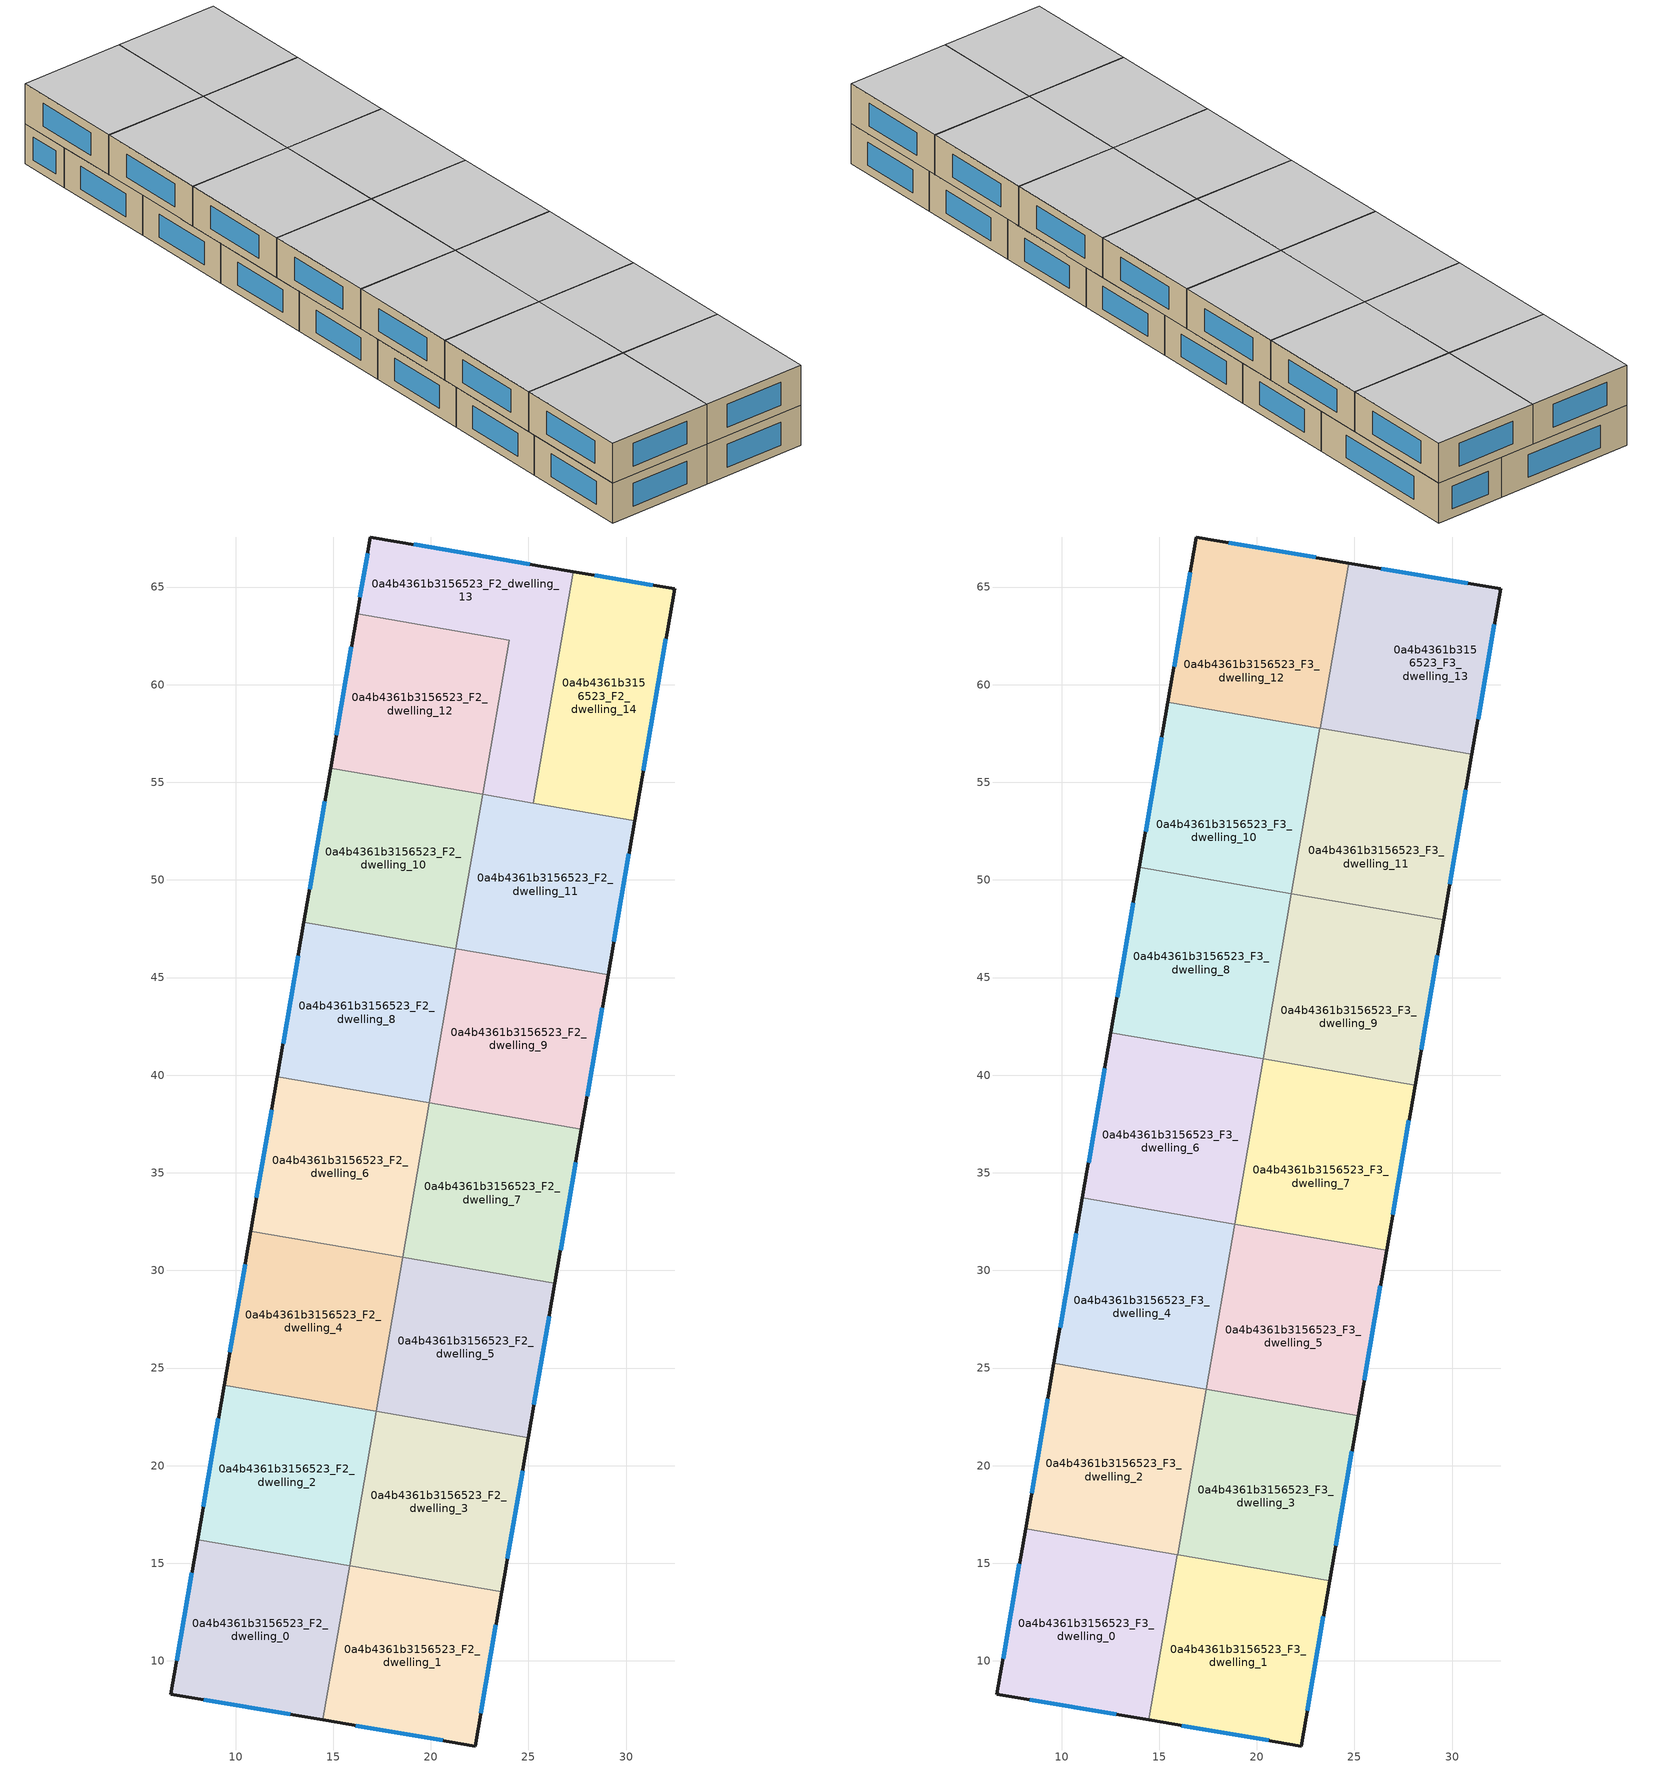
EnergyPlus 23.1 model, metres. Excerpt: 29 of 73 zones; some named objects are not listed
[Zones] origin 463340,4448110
0a4b4361b3156523_F2_dwelling_0
 floor to 0a4b4361b3156523_F1_dwelling_0 (EU_floor_Construction): 15.84,14.88 14.47,6.98 6.69,8.31 8.06,16.22 z6
 wall outside (EU_wall_Construction): 8.06,16.22 6.69,8.31 14.47,6.98 z6:9
 wall to 0a4b4361b3156523_F2_dwelling_1 (EU_wall_Construction): 14.47,6.98 15.84,14.88 z6:9
 wall to 0a4b4361b3156523_F2_dwelling_2 (EU_wall_Construction): 15.84,14.88 8.06,16.22 z6:9
 window (EU_Window_Construction): 8.36,8.02 12.81,7.26 / 7.76,14.52 6.99,10 z6.64:8.36
0a4b4361b3156523_F2_dwelling_1
 floor to 0a4b4361b3156523_F1_dwelling_1 (EU_floor_Construction): 23.63,13.53 22.27,5.64 14.47,6.98 15.84,14.88 z6
 wall outside (EU_wall_Construction): 14.47,6.98 22.27,5.64 23.63,13.53 z6:9
 wall to 0a4b4361b3156523_F2_dwelling_3 (EU_wall_Construction): 23.63,13.53 15.84,14.88 z6:9
 window (EU_Window_Construction): 16.14,6.69 20.6,5.93 / 22.56,7.33 23.34,11.84 z6.64:8.36
0a4b4361b3156523_F2_dwelling_10
 floor to 0a4b4361b3156523_F1_dwelling_10 (EU_floor_Construction): 22.65,54.38 21.29,46.48 13.5,47.82 14.86,55.72 z6
 wall outside (EU_wall_Construction): 14.86,55.72 13.5,47.82 z6:9
 wall to 0a4b4361b3156523_F2_dwelling_12 (EU_wall_Construction): 22.65,54.38 14.86,55.72 z6:9
 wall to 0a4b4361b3156523_F2_dwelling_11 (EU_wall_Construction): 21.29,46.48 22.65,54.38 z6:9
 wall to 0a4b4361b3156523_F2_dwelling_8 (EU_wall_Construction): 13.5,47.82 21.29,46.48 z6:9
 window (EU_Window_Construction): 14.57,54.03 13.8,49.51 z6.64:8.36
0a4b4361b3156523_F2_dwelling_11
 floor to 0a4b4361b3156523_F1_dwelling_11 (EU_floor_Construction): 30.44,53.04 29.08,45.14 21.29,46.48 22.65,54.38 z6
 wall outside (EU_wall_Construction): 29.08,45.14 30.44,53.04 z6:9
 wall to 0a4b4361b3156523_F2_dwelling_9 (EU_wall_Construction): 21.29,46.48 29.08,45.14 z6:9
 wall to 0a4b4361b3156523_F2_dwelling_14 (EU_wall_Construction): 30.44,53.04 25.25,53.93 z6:9
 wall to 0a4b4361b3156523_F2_dwelling_13 (EU_wall_Construction): 25.25,53.93 22.65,54.38 z6:9
 window (EU_Window_Construction): 29.37,46.83 30.15,51.35 z6.64:8.36
0a4b4361b3156523_F2_dwelling_12
 floor to 0a4b4361b3156523_F1_dwelling_12 (EU_floor_Construction): 24.01,62.28 22.65,54.38 14.86,55.72 16.23,63.62 z6
 wall outside (EU_wall_Construction): 16.23,63.62 14.86,55.72 z6:9
 wall to 0a4b4361b3156523_F2_dwelling_13 (EU_wall_Construction): 22.65,54.38 24.01,62.28 16.23,63.62 z6:9
 window (EU_Window_Construction): 15.94,61.93 15.16,57.41 z6.64:8.36
 ceiling adiabatic (EU_roof_Construction): 23.23,57.77 24.01,62.28 16.23,63.62 15.45,59.11 z9
0a4b4361b3156523_F2_dwelling_13
 floor to 0a4b4361b3156523_F1_dwelling_13 (EU_floor_Construction): 27.29,65.79 25.25,53.93 22.65,54.38 24.01,62.28 16.23,63.62 16.91,67.56 z6
 wall outside (EU_wall_Construction): 27.29,65.79 16.91,67.56 16.23,63.62 z6:9
 wall to 0a4b4361b3156523_F2_dwelling_14 (EU_wall_Construction): 25.25,53.93 27.29,65.79 z6:9
 window (EU_Window_Construction): 16.76,66.72 16.37,64.47 / 25.07,66.17 19.13,67.18 z6.64:8.36
0a4b4361b3156523_F2_dwelling_14
 floor to 0a4b4361b3156523_F1_dwelling_14 (EU_floor_Construction): 32.48,64.9 30.44,53.04 25.25,53.93 27.29,65.79 z6
 wall outside (EU_wall_Construction): 30.44,53.04 32.48,64.9 27.29,65.79 z6:9
 window (EU_Window_Construction): 31.37,65.09 28.4,65.6 / 30.87,55.58 32.04,62.36 z6.64:8.36
0a4b4361b3156523_F2_dwelling_2
 floor to 0a4b4361b3156523_F1_dwelling_2 (EU_floor_Construction): 17.2,22.78 15.84,14.88 8.06,16.22 9.42,24.12 z6
 wall outside (EU_wall_Construction): 9.42,24.12 8.06,16.22 z6:9
 wall to 0a4b4361b3156523_F2_dwelling_4 (EU_wall_Construction): 17.2,22.78 9.42,24.12 z6:9
 wall to 0a4b4361b3156523_F2_dwelling_3 (EU_wall_Construction): 15.84,14.88 17.2,22.78 z6:9
 window (EU_Window_Construction): 9.13,22.43 8.35,17.91 z6.64:8.36
0a4b4361b3156523_F2_dwelling_3
 floor to 0a4b4361b3156523_F1_dwelling_3 (EU_floor_Construction): 24.99,21.43 23.63,13.53 15.84,14.88 17.2,22.78 z6
 wall outside (EU_wall_Construction): 23.63,13.53 24.99,21.43 z6:9
 wall to 0a4b4361b3156523_F2_dwelling_5 (EU_wall_Construction): 24.99,21.43 17.2,22.78 z6:9
 window (EU_Window_Construction): 23.92,15.23 24.7,19.74 z6.64:8.36
0a4b4361b3156523_F2_dwelling_4
 floor to 0a4b4361b3156523_F1_dwelling_4 (EU_floor_Construction): 18.57,30.68 17.2,22.78 9.42,24.12 10.78,32.02 z6
 wall outside (EU_wall_Construction): 10.78,32.02 9.42,24.12 z6:9
 wall to 0a4b4361b3156523_F2_dwelling_6 (EU_wall_Construction): 18.57,30.68 10.78,32.02 z6:9
 wall to 0a4b4361b3156523_F2_dwelling_5 (EU_wall_Construction): 17.2,22.78 18.57,30.68 z6:9
 window (EU_Window_Construction): 10.49,30.33 9.71,25.81 z6.64:8.36
 ceiling adiabatic (EU_roof_Construction): 17.4,23.91 18.57,30.68 10.78,32.02 9.61,25.25 z9
0a4b4361b3156523_F2_dwelling_5
 floor to 0a4b4361b3156523_F1_dwelling_5 (EU_floor_Construction): 26.35,29.33 24.99,21.43 17.2,22.78 18.57,30.68 z6
 wall outside (EU_wall_Construction): 24.99,21.43 26.35,29.33 z6:9
 wall to 0a4b4361b3156523_F2_dwelling_7 (EU_wall_Construction): 26.35,29.33 18.57,30.68 z6:9
 window (EU_Window_Construction): 25.28,23.13 26.06,27.64 z6.64:8.36
0a4b4361b3156523_F2_dwelling_6
 floor to 0a4b4361b3156523_F1_dwelling_6 (EU_floor_Construction): 19.93,38.58 18.57,30.68 10.78,32.02 12.14,39.92 z6
 wall outside (EU_wall_Construction): 12.14,39.92 10.78,32.02 z6:9
 wall to 0a4b4361b3156523_F2_dwelling_8 (EU_wall_Construction): 19.93,38.58 12.14,39.92 z6:9
 wall to 0a4b4361b3156523_F2_dwelling_7 (EU_wall_Construction): 18.57,30.68 19.93,38.58 z6:9
 window (EU_Window_Construction): 11.85,38.23 11.07,33.71 z6.64:8.36
 ceiling adiabatic (EU_roof_Construction): 18.86,32.37 19.93,38.58 12.14,39.92 11.07,33.71 z9
0a4b4361b3156523_F2_dwelling_7
 floor to 0a4b4361b3156523_F1_dwelling_7 (EU_floor_Construction): 27.71,37.24 26.35,29.33 18.57,30.68 19.93,38.58 z6
 wall outside (EU_wall_Construction): 26.35,29.33 27.71,37.24 z6:9
 wall to 0a4b4361b3156523_F2_dwelling_9 (EU_wall_Construction): 27.71,37.24 19.93,38.58 z6:9
 window (EU_Window_Construction): 26.64,31.03 27.42,35.54 z6.64:8.36
0a4b4361b3156523_F2_dwelling_8
 floor to 0a4b4361b3156523_F1_dwelling_8 (EU_floor_Construction): 21.29,46.48 19.93,38.58 12.14,39.92 13.5,47.82 z6
 wall outside (EU_wall_Construction): 13.5,47.82 12.14,39.92 z6:9
 wall to 0a4b4361b3156523_F2_dwelling_9 (EU_wall_Construction): 19.93,38.58 21.29,46.48 z6:9
 window (EU_Window_Construction): 13.21,46.13 12.43,41.61 z6.64:8.36
 ceiling adiabatic (EU_roof_Construction): 20.32,40.84 21.29,46.48 13.5,47.82 12.53,42.18 z9
0a4b4361b3156523_F2_dwelling_9
 floor to 0a4b4361b3156523_F1_dwelling_9 (EU_floor_Construction): 29.08,45.14 27.71,37.24 19.93,38.58 21.29,46.48 z6
 wall outside (EU_wall_Construction): 27.71,37.24 29.08,45.14 z6:9
 window (EU_Window_Construction): 28,38.93 28.78,43.44 z6.64:8.36
0a4b4361b3156523_F3_dwelling_0
 floor to 0a4b4361b3156523_F2_dwelling_0 (EU_floor_Construction): 15.84,14.88 14.47,6.98 6.69,8.31 8.06,16.22 z9
 floor to 0a4b4361b3156523_F2_dwelling_2 (EU_floor_Construction): 15.93,15.44 15.84,14.88 8.06,16.22 8.15,16.78 z9
 wall outside (EU_wall_Construction): 8.15,16.78 6.69,8.31 14.47,6.98 z9:12
 wall to 0a4b4361b3156523_F3_dwelling_1 (EU_wall_Construction): 14.47,6.98 15.93,15.44 z9:12
 wall to 0a4b4361b3156523_F3_dwelling_2 (EU_wall_Construction): 15.93,15.44 8.15,16.78 z9:12
 window (EU_Window_Construction): 8.36,8.02 12.81,7.26 / 7.84,14.97 7.01,10.12 z9.64:11.36
 ceiling to 0a4b4361b3156523_F4_dwelling_0 (EU_floor_Construction): 14.47,6.98 15.93,15.44 8.15,16.78 6.69,8.31 z12
0a4b4361b3156523_F3_dwelling_1
 floor to 0a4b4361b3156523_F2_dwelling_1 (EU_floor_Construction): 23.63,13.53 22.27,5.64 14.47,6.98 15.84,14.88 z9
 floor to 0a4b4361b3156523_F2_dwelling_3 (EU_floor_Construction): 23.72,14.1 23.63,13.53 15.84,14.88 15.94,15.44 z9
 wall outside (EU_wall_Construction): 14.47,6.98 22.27,5.64 23.72,14.1 z9:12
 wall to 0a4b4361b3156523_F3_dwelling_3 (EU_wall_Construction): 23.72,14.1 15.94,15.44 z9:12
 window (EU_Window_Construction): 16.14,6.69 20.6,5.93 / 22.58,7.45 23.41,12.29 z9.64:11.36
 ceiling to 0a4b4361b3156523_F4_dwelling_1 (EU_floor_Construction): 22.27,5.64 23.72,14.1 15.93,15.44 14.47,6.98 z12
0a4b4361b3156523_F3_dwelling_10
 floor to 0a4b4361b3156523_F2_dwelling_10 (EU_floor_Construction): 22.65,54.38 21.78,49.3 13.99,50.64 14.87,55.72 z9
 floor to 0a4b4361b3156523_F2_dwelling_12 (EU_floor_Construction): 23.23,57.77 22.65,54.38 14.87,55.72 15.45,59.11 z9
 wall outside (EU_wall_Construction): 15.45,59.11 13.99,50.64 z9:12
 wall to 0a4b4361b3156523_F3_dwelling_11 (EU_wall_Construction): 21.78,49.3 23.23,57.77 z9:12
 wall to 0a4b4361b3156523_F3_dwelling_8 (EU_wall_Construction): 13.99,50.64 21.78,49.3 z9:12
 wall to 0a4b4361b3156523_F3_dwelling_12 (EU_wall_Construction): 23.23,57.77 15.45,59.11 z9:12
 window (EU_Window_Construction): 15.14,57.29 14.3,52.46 z9.64:11.36
 ceiling to 0a4b4361b3156523_F4_dwelling_10 (EU_floor_Construction): 21.78,49.3 23.23,57.77 15.45,59.11 13.99,50.64 z12
0a4b4361b3156523_F3_dwelling_11
 floor to 0a4b4361b3156523_F2_dwelling_11 (EU_floor_Construction): 30.44,53.04 29.56,47.96 21.78,49.3 22.65,54.38 z9
 floor to 0a4b4361b3156523_F2_dwelling_13 (EU_floor_Construction): 25.83,57.32 25.25,53.93 22.65,54.38 23.24,57.76 z9
 floor to 0a4b4361b3156523_F2_dwelling_14 (EU_floor_Construction): 31.02,56.42 30.44,53.04 25.25,53.93 25.83,57.32 z9
 wall outside (EU_wall_Construction): 29.56,47.96 31.02,56.42 z9:12
 wall to 0a4b4361b3156523_F3_dwelling_9 (EU_wall_Construction): 21.78,49.3 29.56,47.96 z9:12
 wall to 0a4b4361b3156523_F3_dwelling_13 (EU_wall_Construction): 31.02,56.42 23.24,57.77 z9:12
 window (EU_Window_Construction): 29.87,49.77 30.71,54.61 z9.64:11.36
 ceiling to 0a4b4361b3156523_F4_dwelling_11 (EU_floor_Construction): 29.56,47.96 31.02,56.42 23.23,57.77 21.78,49.3 z12
0a4b4361b3156523_F3_dwelling_12
 floor to 0a4b4361b3156523_F2_dwelling_13 (EU_floor_Construction): 24.7,66.23 23.23,57.77 24.01,62.28 16.23,63.62 16.91,67.56 z9
 floor adiabatic (EU_floor_Construction): 24.01,62.28 23.24,57.76 15.45,59.11 16.23,63.62 z9
 wall outside (EU_wall_Construction): 24.7,66.23 16.91,67.56 15.45,59.11 z9:12
 wall to 0a4b4361b3156523_F3_dwelling_13 (EU_wall_Construction): 23.24,57.76 24.7,66.23 z9:12
 window (EU_Window_Construction): 23.03,66.52 18.58,67.28 / 16.59,65.75 15.76,60.92 z9.64:11.36
 ceiling to 0a4b4361b3156523_F4_dwelling_12 (EU_floor_Construction): 23.24,57.76 24.7,66.23 16.91,67.56 15.45,59.11 z12
0a4b4361b3156523_F3_dwelling_13
 floor to 0a4b4361b3156523_F2_dwelling_13 (EU_floor_Construction): 27.29,65.79 25.83,57.32 23.24,57.76 24.7,66.23 z9
 floor to 0a4b4361b3156523_F2_dwelling_14 (EU_floor_Construction): 32.48,64.9 31.02,56.42 25.83,57.32 27.29,65.79 z9
 wall outside (EU_wall_Construction): 31.02,56.42 32.48,64.9 24.7,66.23 z9:12
 window (EU_Window_Construction): 30.81,65.18 26.37,65.95 / 31.33,58.24 32.17,63.08 z9.64:11.36
 ceiling to 0a4b4361b3156523_F4_dwelling_13 (EU_floor_Construction): 31.02,56.42 32.48,64.9 24.7,66.23 23.24,57.76 z12
0a4b4361b3156523_F3_dwelling_2
 floor to 0a4b4361b3156523_F2_dwelling_2 (EU_floor_Construction): 17.2,22.78 15.94,15.44 8.15,16.78 9.42,24.12 z9
 floor to 0a4b4361b3156523_F2_dwelling_4 (EU_floor_Construction): 17.4,23.91 17.2,22.78 9.42,24.12 9.61,25.25 z9
 wall outside (EU_wall_Construction): 9.61,25.25 8.15,16.78 z9:12
 wall to 0a4b4361b3156523_F3_dwelling_4 (EU_wall_Construction): 17.4,23.91 9.61,25.25 z9:12
 wall to 0a4b4361b3156523_F3_dwelling_3 (EU_wall_Construction): 15.94,15.44 17.4,23.91 z9:12
 window (EU_Window_Construction): 9.3,23.43 8.47,18.6 z9.64:11.36
 ceiling to 0a4b4361b3156523_F4_dwelling_2 (EU_floor_Construction): 15.94,15.44 17.4,23.91 9.61,25.25 8.15,16.78 z12
0a4b4361b3156523_F3_dwelling_3
 floor to 0a4b4361b3156523_F2_dwelling_3 (EU_floor_Construction): 24.99,21.43 23.72,14.1 15.94,15.44 17.2,22.78 z9
 floor to 0a4b4361b3156523_F2_dwelling_5 (EU_floor_Construction): 25.18,22.56 24.99,21.43 17.2,22.78 17.4,23.91 z9
 wall outside (EU_wall_Construction): 23.72,14.1 25.18,22.56 z9:12
 wall to 0a4b4361b3156523_F3_dwelling_5 (EU_wall_Construction): 25.18,22.56 17.4,23.91 z9:12
 window (EU_Window_Construction): 24.04,15.91 24.87,20.75 z9.64:11.36
 ceiling to 0a4b4361b3156523_F4_dwelling_3 (EU_floor_Construction): 23.72,14.1 25.18,22.56 17.4,23.91 15.94,15.44 z12
0a4b4361b3156523_F3_dwelling_4
 floor to 0a4b4361b3156523_F2_dwelling_6 (EU_floor_Construction): 18.86,32.37 18.57,30.68 10.78,32.02 11.07,33.71 z9
 floor adiabatic (EU_floor_Construction): 18.86,32.37 17.4,23.91 9.61,25.25 10.78,32.02 18.57,30.68 z9
 wall outside (EU_wall_Construction): 11.07,33.71 9.61,25.25 z9:12
 wall to 0a4b4361b3156523_F3_dwelling_6 (EU_wall_Construction): 18.86,32.37 11.07,33.71 z9:12
 wall to 0a4b4361b3156523_F3_dwelling_5 (EU_wall_Construction): 17.4,23.91 18.86,32.37 z9:12
 window (EU_Window_Construction): 10.76,31.9 9.93,27.06 z9.64:11.36
 ceiling to 0a4b4361b3156523_F4_dwelling_4 (EU_floor_Construction): 17.4,23.91 18.86,32.37 11.07,33.71 9.61,25.25 z12
0a4b4361b3156523_F3_dwelling_5
 floor to 0a4b4361b3156523_F2_dwelling_5 (EU_floor_Construction): 26.35,29.33 25.18,22.56 17.4,23.91 18.57,30.68 z9
 floor to 0a4b4361b3156523_F2_dwelling_7 (EU_floor_Construction): 26.64,31.03 26.35,29.33 18.57,30.68 18.86,32.37 z9
 wall outside (EU_wall_Construction): 25.18,22.56 26.64,31.03 z9:12
 wall to 0a4b4361b3156523_F3_dwelling_7 (EU_wall_Construction): 26.64,31.03 18.86,32.37 z9:12
 window (EU_Window_Construction): 25.5,24.38 26.33,29.21 z9.64:11.36
 ceiling to 0a4b4361b3156523_F4_dwelling_5 (EU_floor_Construction): 25.18,22.56 26.64,31.03 18.86,32.37 17.4,23.91 z12
0a4b4361b3156523_F3_dwelling_6
 floor to 0a4b4361b3156523_F2_dwelling_8 (EU_floor_Construction): 20.32,40.84 19.93,38.58 12.14,39.92 12.53,42.18 z9
 floor adiabatic (EU_floor_Construction): 20.32,40.84 18.86,32.37 11.07,33.71 12.14,39.92 19.93,38.58 z9
 wall outside (EU_wall_Construction): 12.53,42.18 11.07,33.71 z9:12
 wall to 0a4b4361b3156523_F3_dwelling_8 (EU_wall_Construction): 20.32,40.84 12.53,42.18 z9:12
 wall to 0a4b4361b3156523_F3_dwelling_7 (EU_wall_Construction): 18.86,32.37 20.32,40.84 z9:12
 window (EU_Window_Construction): 12.22,40.36 11.38,35.53 z9.64:11.36
 ceiling to 0a4b4361b3156523_F4_dwelling_6 (EU_floor_Construction): 18.86,32.37 20.32,40.84 12.53,42.18 11.07,33.71 z12
0a4b4361b3156523_F3_dwelling_7
 floor to 0a4b4361b3156523_F2_dwelling_7 (EU_floor_Construction): 27.71,37.24 26.64,31.03 18.86,32.37 19.93,38.58 z9
 floor to 0a4b4361b3156523_F2_dwelling_9 (EU_floor_Construction): 28.1,39.49 27.71,37.24 19.93,38.58 20.32,40.84 z9
 wall outside (EU_wall_Construction): 26.64,31.03 28.1,39.49 z9:12
 wall to 0a4b4361b3156523_F3_dwelling_9 (EU_wall_Construction): 28.1,39.49 20.32,40.84 z9:12
 window (EU_Window_Construction): 26.96,32.84 27.79,37.68 z9.64:11.36
 ceiling to 0a4b4361b3156523_F4_dwelling_7 (EU_floor_Construction): 26.64,31.03 28.1,39.49 20.32,40.84 18.86,32.37 z12
0a4b4361b3156523_F3_dwelling_8
 floor to 0a4b4361b3156523_F2_dwelling_10 (EU_floor_Construction): 21.78,49.3 21.29,46.48 13.5,47.82 13.99,50.64 z9
 floor adiabatic (EU_floor_Construction): 21.29,46.48 20.32,40.84 12.53,42.18 13.99,50.64 13.5,47.82 z9
 wall outside (EU_wall_Construction): 13.99,50.64 12.53,42.18 z9:12
 wall to 0a4b4361b3156523_F3_dwelling_9 (EU_wall_Construction): 20.32,40.84 21.78,49.3 z9:12
 window (EU_Window_Construction): 13.68,48.83 12.84,43.99 z9.64:11.36
 ceiling to 0a4b4361b3156523_F4_dwelling_8 (EU_floor_Construction): 20.32,40.84 21.78,49.3 13.99,50.64 12.53,42.18 z12
0a4b4361b3156523_F3_dwelling_9
 floor to 0a4b4361b3156523_F2_dwelling_9 (EU_floor_Construction): 29.07,45.14 28.1,39.49 20.32,40.84 21.29,46.48 z9
 floor to 0a4b4361b3156523_F2_dwelling_11 (EU_floor_Construction): 29.56,47.96 29.07,45.14 21.29,46.48 21.78,49.3 z9
 wall outside (EU_wall_Construction): 28.1,39.49 29.56,47.96 z9:12
 window (EU_Window_Construction): 28.41,41.31 29.25,46.15 z9.64:11.36
 ceiling to 0a4b4361b3156523_F4_dwelling_9 (EU_floor_Construction): 28.1,39.49 29.56,47.96 21.78,49.3 20.32,40.84 z12
[Building]
EU S2 Campaign: North Axis=0; Terrain=City; Solar Distribution=FullExterior
[Site:Location]
Yerevan-Zvartnots.Intl.AP: Latitude=40.15; Longitude=44.383; Time Zone=4; Elevation=854
[SizingPeriod:WeatherFileDays]
AnnualSizingPeriod: Begin Month=1; Begin Day of Month=1; End Month=12; End Day of Month=31; Day of Week for Start Day=Monday; Use Weather File Daylight Saving Period=No; Use Weather File Rain and Snow Indicators=No
[MATERIAL]
EU_InternalMass_Material: Roughness=MediumRough; Thickness=0.1; Conductivity=1; Density=1800; Specific Heat=900; Thermal Absorptance=0.9; Solar Absorptance=0.7; Visible Absorptance=0.7
[MATERIAL:NOMASS] Roughness=MediumRough; Thermal Absorptance=0.9; Solar Absorptance=0.7; Visible Absorptance=0.7
Name | Thermal Resistance
EU_wall_NoMass | 1.05043
EU_roof_NoMass | 1.45357
EU_floor_NoMass | 0.478065
[WINDOWMATERIAL:SIMPLEGLAZINGSYSTEM]
EU_Window_SimpleGlazing: UFactor=2.5566; Solar Heat Gain Coefficient=0.75; Visible Transmittance=0.75
[CONSTRUCTION]
EU_wall_Construction: EU_wall_NoMass
EU_roof_Construction: EU_roof_NoMass
EU_floor_Construction: EU_floor_NoMass
EU_Window_Construction: EU_Window_SimpleGlazing
EU_InternalMass_Construction: EU_InternalMass_Material
[ZONE] Type=1; Multiplier=1; Ceiling Height=autocalculate; Floor Area=autocalculate; Part of Total Floor Area=Yes
Name | Volume
0a4b4361b3156523_F2_dwelling_0 | 189.999
0a4b4361b3156523_F3_dwelling_0; 0a4b4361b3156523_F3_dwelling_13 | 203.576
0a4b4361b3156523_F2_dwelling_1 | 190.013
0a4b4361b3156523_F3_dwelling_1; 0a4b4361b3156523_F3_dwelling_12; 0a4b4361b3156523_F3_dwelling_2; 0a4b4361b3156523_F3_dwelling_4; 0a4b4361b3156523_F3_dwelling_8 | 203.599
0a4b4361b3156523_F2_dwelling_10 | 190.008
0a4b4361b3156523_F3_dwelling_10 | 203.6
0a4b4361b3156523_F2_dwelling_11 | 190.044
0a4b4361b3156523_F3_dwelling_11; 0a4b4361b3156523_F3_dwelling_3; 0a4b4361b3156523_F3_dwelling_5; 0a4b4361b3156523_F3_dwelling_9 | 203.574
0a4b4361b3156523_F2_dwelling_12 | 189.997
0a4b4361b3156523_F2_dwelling_13 | 190.028
0a4b4361b3156523_F2_dwelling_14 | 190.042
0a4b4361b3156523_F2_dwelling_2 | 190.007
0a4b4361b3156523_F2_dwelling_3 | 190.031
0a4b4361b3156523_F2_dwelling_4; 0a4b4361b3156523_F2_dwelling_6; 0a4b4361b3156523_F2_dwelling_8 | 190.011
0a4b4361b3156523_F2_dwelling_5 | 190.045
0a4b4361b3156523_F3_dwelling_6 | 203.623
0a4b4361b3156523_F2_dwelling_7; 0a4b4361b3156523_F2_dwelling_9 | 190.035
0a4b4361b3156523_F3_dwelling_7 | 203.598
[INTERNALMASS] Construction=EU_InternalMass_Construction
Name | Zone or ZoneList | Surface Area
0a4b4361b3156523_F2_dwelling_0_EU_InternalMass | 0a4b4361b3156523_F2_dwelling_0 | 63.3328
0a4b4361b3156523_F2_dwelling_1_EU_InternalMass | 0a4b4361b3156523_F2_dwelling_1 | 63.337
0a4b4361b3156523_F2_dwelling_2_EU_InternalMass | 0a4b4361b3156523_F2_dwelling_2 | 63.3381
0a4b4361b3156523_F2_dwelling_3_EU_InternalMass | 0a4b4361b3156523_F2_dwelling_3 | 63.3437
0a4b4361b3156523_F2_dwelling_4_EU_InternalMass | 0a4b4361b3156523_F2_dwelling_4 | 63.3374
0a4b4361b3156523_F2_dwelling_5_EU_InternalMass | 0a4b4361b3156523_F2_dwelling_5 | 63.346
0a4b4361b3156523_F2_dwelling_6_EU_InternalMass | 0a4b4361b3156523_F2_dwelling_6 | 63.3374
0a4b4361b3156523_F2_dwelling_7_EU_InternalMass | 0a4b4361b3156523_F2_dwelling_7 | 63.3446
0a4b4361b3156523_F2_dwelling_8_EU_InternalMass | 0a4b4361b3156523_F2_dwelling_8 | 63.3374
0a4b4361b3156523_F2_dwelling_9_EU_InternalMass | 0a4b4361b3156523_F2_dwelling_9 | 63.3446
0a4b4361b3156523_F2_dwelling_10_EU_InternalMass | 0a4b4361b3156523_F2_dwelling_10 | 63.3381
0a4b4361b3156523_F2_dwelling_11_EU_InternalMass | 0a4b4361b3156523_F2_dwelling_11 | 63.3479
0a4b4361b3156523_F2_dwelling_12_EU_InternalMass | 0a4b4361b3156523_F2_dwelling_12 | 63.3325
0a4b4361b3156523_F2_dwelling_13_EU_InternalMass | 0a4b4361b3156523_F2_dwelling_13 | 63.3426
0a4b4361b3156523_F2_dwelling_14_EU_InternalMass | 0a4b4361b3156523_F2_dwelling_14 | 63.3425
0a4b4361b3156523_F3_dwelling_0_EU_InternalMass | 0a4b4361b3156523_F3_dwelling_0 | 67.8603
0a4b4361b3156523_F3_dwelling_1_EU_InternalMass | 0a4b4361b3156523_F3_dwelling_1 | 67.868
0a4b4361b3156523_F3_dwelling_2_EU_InternalMass | 0a4b4361b3156523_F3_dwelling_2 | 67.8689
0a4b4361b3156523_F3_dwelling_3_EU_InternalMass | 0a4b4361b3156523_F3_dwelling_3 | 67.8598
0a4b4361b3156523_F3_dwelling_4_EU_InternalMass | 0a4b4361b3156523_F3_dwelling_4 | 67.8689
0a4b4361b3156523_F3_dwelling_5_EU_InternalMass | 0a4b4361b3156523_F3_dwelling_5 | 67.8598
0a4b4361b3156523_F3_dwelling_6_EU_InternalMass | 0a4b4361b3156523_F3_dwelling_6 | 67.8756
0a4b4361b3156523_F3_dwelling_7_EU_InternalMass | 0a4b4361b3156523_F3_dwelling_7 | 67.8679
0a4b4361b3156523_F3_dwelling_8_EU_InternalMass | 0a4b4361b3156523_F3_dwelling_8 | 67.8682
0a4b4361b3156523_F3_dwelling_9_EU_InternalMass | 0a4b4361b3156523_F3_dwelling_9 | 67.8605
0a4b4361b3156523_F3_dwelling_10_EU_InternalMass | 0a4b4361b3156523_F3_dwelling_10 | 67.8682
0a4b4361b3156523_F3_dwelling_11_EU_InternalMass | 0a4b4361b3156523_F3_dwelling_11 | 67.8605
0a4b4361b3156523_F3_dwelling_12_EU_InternalMass | 0a4b4361b3156523_F3_dwelling_12 | 67.868
0a4b4361b3156523_F3_dwelling_13_EU_InternalMass | 0a4b4361b3156523_F3_dwelling_13 | 67.8603
[OTHEREQUIPMENT] Fuel Type=Electricity; Design Level Calculation Method=Watts/Area; Power per Zone Floor Area=1; Fraction Latent=0; Fraction Radiant=0; Fraction Lost=0; Carbon Dioxide Generation Rate=0; EndUse Subcategory=EU_Step8_InternalGains
Name | Zone or ZoneList or Space or SpaceList | Schedule
EU_Step8_InternalGain_0a4b4361b3156523_F2_dwelling_0_f000 | 0a4b4361b3156523_F2_dwelling_0 | EU_Step8_GainSchedule_0a4b4361b3156523_F2_dwelling_0_f000
EU_Step8_InternalGain_0a4b4361b3156523_F2_dwelling_1_f000 | 0a4b4361b3156523_F2_dwelling_1 | EU_Step8_GainSchedule_0a4b4361b3156523_F2_dwelling_1_f000
EU_Step8_InternalGain_0a4b4361b3156523_F2_dwelling_2_f000 | 0a4b4361b3156523_F2_dwelling_2 | EU_Step8_GainSchedule_0a4b4361b3156523_F2_dwelling_2_f000
EU_Step8_InternalGain_0a4b4361b3156523_F2_dwelling_3_f000 | 0a4b4361b3156523_F2_dwelling_3 | EU_Step8_GainSchedule_0a4b4361b3156523_F2_dwelling_3_f000
EU_Step8_InternalGain_0a4b4361b3156523_F2_dwelling_4_f000 | 0a4b4361b3156523_F2_dwelling_4 | EU_Step8_GainSchedule_0a4b4361b3156523_F2_dwelling_4_f000
EU_Step8_InternalGain_0a4b4361b3156523_F2_dwelling_5_f000 | 0a4b4361b3156523_F2_dwelling_5 | EU_Step8_GainSchedule_0a4b4361b3156523_F2_dwelling_5_f000
EU_Step8_InternalGain_0a4b4361b3156523_F2_dwelling_6_f000 | 0a4b4361b3156523_F2_dwelling_6 | EU_Step8_GainSchedule_0a4b4361b3156523_F2_dwelling_6_f000
EU_Step8_InternalGain_0a4b4361b3156523_F2_dwelling_7_f000 | 0a4b4361b3156523_F2_dwelling_7 | EU_Step8_GainSchedule_0a4b4361b3156523_F2_dwelling_7_f000
EU_Step8_InternalGain_0a4b4361b3156523_F2_dwelling_8_f000 | 0a4b4361b3156523_F2_dwelling_8 | EU_Step8_GainSchedule_0a4b4361b3156523_F2_dwelling_8_f000
EU_Step8_InternalGain_0a4b4361b3156523_F2_dwelling_9_f000 | 0a4b4361b3156523_F2_dwelling_9 | EU_Step8_GainSchedule_0a4b4361b3156523_F2_dwelling_9_f000
EU_Step8_InternalGain_0a4b4361b3156523_F2_dwelling_10_f000 | 0a4b4361b3156523_F2_dwelling_10 | EU_Step8_GainSchedule_0a4b4361b3156523_F2_dwelling_10_f000
EU_Step8_InternalGain_0a4b4361b3156523_F2_dwelling_11_f000 | 0a4b4361b3156523_F2_dwelling_11 | EU_Step8_GainSchedule_0a4b4361b3156523_F2_dwelling_11_f000
EU_Step8_InternalGain_0a4b4361b3156523_F2_dwelling_12_f000 | 0a4b4361b3156523_F2_dwelling_12 | EU_Step8_GainSchedule_0a4b4361b3156523_F2_dwelling_12_f000
EU_Step8_InternalGain_0a4b4361b3156523_F2_dwelling_13_f000 | 0a4b4361b3156523_F2_dwelling_13 | EU_Step8_GainSchedule_0a4b4361b3156523_F2_dwelling_13_f000
EU_Step8_InternalGain_0a4b4361b3156523_F2_dwelling_14_f000 | 0a4b4361b3156523_F2_dwelling_14 | EU_Step8_GainSchedule_0a4b4361b3156523_F2_dwelling_14_f000
EU_Step8_InternalGain_0a4b4361b3156523_F3_dwelling_0_f000 | 0a4b4361b3156523_F3_dwelling_0 | EU_Step8_GainSchedule_0a4b4361b3156523_F3_dwelling_0_f000
EU_Step8_InternalGain_0a4b4361b3156523_F3_dwelling_1_f000 | 0a4b4361b3156523_F3_dwelling_1 | EU_Step8_GainSchedule_0a4b4361b3156523_F3_dwelling_1_f000
EU_Step8_InternalGain_0a4b4361b3156523_F3_dwelling_2_f000 | 0a4b4361b3156523_F3_dwelling_2 | EU_Step8_GainSchedule_0a4b4361b3156523_F3_dwelling_2_f000
EU_Step8_InternalGain_0a4b4361b3156523_F3_dwelling_3_f000 | 0a4b4361b3156523_F3_dwelling_3 | EU_Step8_GainSchedule_0a4b4361b3156523_F3_dwelling_3_f000
EU_Step8_InternalGain_0a4b4361b3156523_F3_dwelling_4_f000 | 0a4b4361b3156523_F3_dwelling_4 | EU_Step8_GainSchedule_0a4b4361b3156523_F3_dwelling_4_f000
EU_Step8_InternalGain_0a4b4361b3156523_F3_dwelling_5_f000 | 0a4b4361b3156523_F3_dwelling_5 | EU_Step8_GainSchedule_0a4b4361b3156523_F3_dwelling_5_f000
EU_Step8_InternalGain_0a4b4361b3156523_F3_dwelling_6_f000 | 0a4b4361b3156523_F3_dwelling_6 | EU_Step8_GainSchedule_0a4b4361b3156523_F3_dwelling_6_f000
EU_Step8_InternalGain_0a4b4361b3156523_F3_dwelling_7_f000 | 0a4b4361b3156523_F3_dwelling_7 | EU_Step8_GainSchedule_0a4b4361b3156523_F3_dwelling_7_f000
EU_Step8_InternalGain_0a4b4361b3156523_F3_dwelling_8_f000 | 0a4b4361b3156523_F3_dwelling_8 | EU_Step8_GainSchedule_0a4b4361b3156523_F3_dwelling_8_f000
EU_Step8_InternalGain_0a4b4361b3156523_F3_dwelling_9_f000 | 0a4b4361b3156523_F3_dwelling_9 | EU_Step8_GainSchedule_0a4b4361b3156523_F3_dwelling_9_f000
EU_Step8_InternalGain_0a4b4361b3156523_F3_dwelling_10_f000 | 0a4b4361b3156523_F3_dwelling_10 | EU_Step8_GainSchedule_0a4b4361b3156523_F3_dwelling_10_f000
EU_Step8_InternalGain_0a4b4361b3156523_F3_dwelling_11_f000 | 0a4b4361b3156523_F3_dwelling_11 | EU_Step8_GainSchedule_0a4b4361b3156523_F3_dwelling_11_f000
EU_Step8_InternalGain_0a4b4361b3156523_F3_dwelling_12_f000 | 0a4b4361b3156523_F3_dwelling_12 | EU_Step8_GainSchedule_0a4b4361b3156523_F3_dwelling_12_f000
EU_Step8_InternalGain_0a4b4361b3156523_F3_dwelling_13_f000 | 0a4b4361b3156523_F3_dwelling_13 | EU_Step8_GainSchedule_0a4b4361b3156523_F3_dwelling_13_f000
[ZONEVENTILATION:DESIGNFLOWRATE] Schedule=EU_AlwaysOn; Design Flow Rate Calculation Method=AirChanges/Hour; Air Changes per Hour=0.557805; Ventilation Type=Natural; Fan Pressure Rise=0; Fan Total Efficiency=1; Constant Term Coefficient=1; Temperature Term Coefficient=0; Velocity Term Coefficient=0; Velocity Squared Term Coefficient=0; Minimum Indoor Temperature=-100; Maximum Indoor Temperature=100; Delta Temperature=-100; Minimum Outdoor Temperature=-100; Maximum Outdoor Temperature=100; Maximum Wind Speed=40
Name | Zone or ZoneList or Space or SpaceList
EU_ConstantAir_0a4b4361b3156523_F2_dwelling_0 | 0a4b4361b3156523_F2_dwelling_0
EU_ConstantAir_0a4b4361b3156523_F2_dwelling_1 | 0a4b4361b3156523_F2_dwelling_1
EU_ConstantAir_0a4b4361b3156523_F2_dwelling_2 | 0a4b4361b3156523_F2_dwelling_2
EU_ConstantAir_0a4b4361b3156523_F2_dwelling_3 | 0a4b4361b3156523_F2_dwelling_3
EU_ConstantAir_0a4b4361b3156523_F2_dwelling_4 | 0a4b4361b3156523_F2_dwelling_4
EU_ConstantAir_0a4b4361b3156523_F2_dwelling_5 | 0a4b4361b3156523_F2_dwelling_5
EU_ConstantAir_0a4b4361b3156523_F2_dwelling_6 | 0a4b4361b3156523_F2_dwelling_6
EU_ConstantAir_0a4b4361b3156523_F2_dwelling_7 | 0a4b4361b3156523_F2_dwelling_7
EU_ConstantAir_0a4b4361b3156523_F2_dwelling_8 | 0a4b4361b3156523_F2_dwelling_8
EU_ConstantAir_0a4b4361b3156523_F2_dwelling_9 | 0a4b4361b3156523_F2_dwelling_9
EU_ConstantAir_0a4b4361b3156523_F2_dwelling_10 | 0a4b4361b3156523_F2_dwelling_10
EU_ConstantAir_0a4b4361b3156523_F2_dwelling_11 | 0a4b4361b3156523_F2_dwelling_11
EU_ConstantAir_0a4b4361b3156523_F2_dwelling_12 | 0a4b4361b3156523_F2_dwelling_12
EU_ConstantAir_0a4b4361b3156523_F2_dwelling_13 | 0a4b4361b3156523_F2_dwelling_13
EU_ConstantAir_0a4b4361b3156523_F2_dwelling_14 | 0a4b4361b3156523_F2_dwelling_14
EU_ConstantAir_0a4b4361b3156523_F3_dwelling_0 | 0a4b4361b3156523_F3_dwelling_0
EU_ConstantAir_0a4b4361b3156523_F3_dwelling_1 | 0a4b4361b3156523_F3_dwelling_1
EU_ConstantAir_0a4b4361b3156523_F3_dwelling_2 | 0a4b4361b3156523_F3_dwelling_2
EU_ConstantAir_0a4b4361b3156523_F3_dwelling_3 | 0a4b4361b3156523_F3_dwelling_3
EU_ConstantAir_0a4b4361b3156523_F3_dwelling_4 | 0a4b4361b3156523_F3_dwelling_4
EU_ConstantAir_0a4b4361b3156523_F3_dwelling_5 | 0a4b4361b3156523_F3_dwelling_5
EU_ConstantAir_0a4b4361b3156523_F3_dwelling_6 | 0a4b4361b3156523_F3_dwelling_6
EU_ConstantAir_0a4b4361b3156523_F3_dwelling_7 | 0a4b4361b3156523_F3_dwelling_7
EU_ConstantAir_0a4b4361b3156523_F3_dwelling_8 | 0a4b4361b3156523_F3_dwelling_8
EU_ConstantAir_0a4b4361b3156523_F3_dwelling_9 | 0a4b4361b3156523_F3_dwelling_9
EU_ConstantAir_0a4b4361b3156523_F3_dwelling_10 | 0a4b4361b3156523_F3_dwelling_10
EU_ConstantAir_0a4b4361b3156523_F3_dwelling_11 | 0a4b4361b3156523_F3_dwelling_11
EU_ConstantAir_0a4b4361b3156523_F3_dwelling_12 | 0a4b4361b3156523_F3_dwelling_12
EU_ConstantAir_0a4b4361b3156523_F3_dwelling_13 | 0a4b4361b3156523_F3_dwelling_13
[HVACTEMPLATE:ZONE:IDEALLOADSAIRSYSTEM] System Availability Schedule=EU_AlwaysOn; Maximum Heating Supply Air Temperature=50; Minimum Cooling Supply Air Temperature=13; Maximum Heating Supply Air Humidity Ratio=0.0156; Minimum Cooling Supply Air Humidity Ratio=0.0077; Heating Limit=NoLimit; Cooling Limit=NoLimit; Heating Availability Schedule=EU_AlwaysOn; Cooling Availability Schedule=EU_CoolingOff; Dehumidification Control Type=ConstantSensibleHeatRatio; Cooling Sensible Heat Ratio=0.7; Dehumidification Setpoint=60; Humidification Control Type=None; Humidification Setpoint=30; Outdoor Air Method=None; Outdoor Air Flow Rate per Person=0.00944; Outdoor Air Flow Rate per Zone Floor Area=0; Outdoor Air Flow Rate per Zone=0; Demand Controlled Ventilation Type=None; Outdoor Air Economizer Type=NoEconomizer; Heat Recovery Type=None; Sensible Heat Recovery Effectiveness=0.7; Latent Heat Recovery Effectiveness=0.65
Name | Template Thermostat
0a4b4361b3156523_F2_dwelling_0 | EU_HeatOnly_0a4b4361b3156523_F2_dwelling_0
0a4b4361b3156523_F2_dwelling_1 | EU_HeatOnly_0a4b4361b3156523_F2_dwelling_1
0a4b4361b3156523_F2_dwelling_2 | EU_HeatOnly_0a4b4361b3156523_F2_dwelling_2
0a4b4361b3156523_F2_dwelling_3 | EU_HeatOnly_0a4b4361b3156523_F2_dwelling_3
0a4b4361b3156523_F2_dwelling_4 | EU_HeatOnly_0a4b4361b3156523_F2_dwelling_4
0a4b4361b3156523_F2_dwelling_5 | EU_HeatOnly_0a4b4361b3156523_F2_dwelling_5
0a4b4361b3156523_F2_dwelling_6 | EU_HeatOnly_0a4b4361b3156523_F2_dwelling_6
0a4b4361b3156523_F2_dwelling_7 | EU_HeatOnly_0a4b4361b3156523_F2_dwelling_7
0a4b4361b3156523_F2_dwelling_8 | EU_HeatOnly_0a4b4361b3156523_F2_dwelling_8
0a4b4361b3156523_F2_dwelling_9 | EU_HeatOnly_0a4b4361b3156523_F2_dwelling_9
0a4b4361b3156523_F2_dwelling_10 | EU_HeatOnly_0a4b4361b3156523_F2_dwelling_10
0a4b4361b3156523_F2_dwelling_11 | EU_HeatOnly_0a4b4361b3156523_F2_dwelling_11
0a4b4361b3156523_F2_dwelling_12 | EU_HeatOnly_0a4b4361b3156523_F2_dwelling_12
0a4b4361b3156523_F2_dwelling_13 | EU_HeatOnly_0a4b4361b3156523_F2_dwelling_13
0a4b4361b3156523_F2_dwelling_14 | EU_HeatOnly_0a4b4361b3156523_F2_dwelling_14
0a4b4361b3156523_F3_dwelling_0 | EU_HeatOnly_0a4b4361b3156523_F3_dwelling_0
0a4b4361b3156523_F3_dwelling_1 | EU_HeatOnly_0a4b4361b3156523_F3_dwelling_1
0a4b4361b3156523_F3_dwelling_2 | EU_HeatOnly_0a4b4361b3156523_F3_dwelling_2
0a4b4361b3156523_F3_dwelling_3 | EU_HeatOnly_0a4b4361b3156523_F3_dwelling_3
0a4b4361b3156523_F3_dwelling_4 | EU_HeatOnly_0a4b4361b3156523_F3_dwelling_4
0a4b4361b3156523_F3_dwelling_5 | EU_HeatOnly_0a4b4361b3156523_F3_dwelling_5
0a4b4361b3156523_F3_dwelling_6 | EU_HeatOnly_0a4b4361b3156523_F3_dwelling_6
0a4b4361b3156523_F3_dwelling_7 | EU_HeatOnly_0a4b4361b3156523_F3_dwelling_7
0a4b4361b3156523_F3_dwelling_8 | EU_HeatOnly_0a4b4361b3156523_F3_dwelling_8
0a4b4361b3156523_F3_dwelling_9 | EU_HeatOnly_0a4b4361b3156523_F3_dwelling_9
0a4b4361b3156523_F3_dwelling_10 | EU_HeatOnly_0a4b4361b3156523_F3_dwelling_10
0a4b4361b3156523_F3_dwelling_11 | EU_HeatOnly_0a4b4361b3156523_F3_dwelling_11
0a4b4361b3156523_F3_dwelling_12 | EU_HeatOnly_0a4b4361b3156523_F3_dwelling_12
0a4b4361b3156523_F3_dwelling_13 | EU_HeatOnly_0a4b4361b3156523_F3_dwelling_13
[SIZING:ZONE] Zone Cooling Design Supply Air Temperature Input Method=SupplyAirTemperature; Zone Cooling Design Supply Air Temperature=13; Zone Heating Design Supply Air Temperature Input Method=SupplyAirTemperature; Zone Heating Design Supply Air Temperature=50; Zone Cooling Design Supply Air Humidity Ratio=0.008; Zone Heating Design Supply Air Humidity Ratio=0.008; Cooling Design Air Flow Method=DesignDay; Cooling Design Air Flow Rate=0; Cooling Minimum Air Flow per Zone Floor Area=0.000762; Cooling Minimum Air Flow=0; Cooling Minimum Air Flow Fraction=0.2; Heating Design Air Flow Method=DesignDay; Heating Design Air Flow Rate=0; Heating Maximum Air Flow per Zone Floor Area=0.002032; Heating Maximum Air Flow=0.141576; Heating Maximum Air Flow Fraction=0.3; Account for Dedicated Outdoor Air System=No; Dedicated Outdoor Air System Control Strategy=NeutralSupplyAir; Dedicated Outdoor Air Low Setpoint Temperature for Design=autosize; Dedicated Outdoor Air High Setpoint Temperature for Design=autosize; Zone Load Sizing Method=Sensible Load Only No Latent Load; Zone Latent Cooling Design Supply Air Humidity Ratio Input Method=HumidityRatioDifference; Zone Cooling Design Supply Air Humidity Ratio Difference=0.005; Zone Latent Heating Design Supply Air Humidity Ratio Input Method=HumidityRatioDifference; Zone Humidification Design Supply Air Humidity Ratio Difference=0.005
0a4b4361b3156523_F2_dwelling_0; 0a4b4361b3156523_F2_dwelling_1; 0a4b4361b3156523_F2_dwelling_2; 0a4b4361b3156523_F2_dwelling_3; 0a4b4361b3156523_F2_dwelling_4; 0a4b4361b3156523_F2_dwelling_5; 0a4b4361b3156523_F2_dwelling_6; 0a4b4361b3156523_F2_dwelling_7; 0a4b4361b3156523_F2_dwelling_8; 0a4b4361b3156523_F2_dwelling_9; 0a4b4361b3156523_F2_dwelling_10; 0a4b4361b3156523_F2_dwelling_11; 0a4b4361b3156523_F2_dwelling_12; 0a4b4361b3156523_F2_dwelling_13; 0a4b4361b3156523_F2_dwelling_14; 0a4b4361b3156523_F3_dwelling_0; 0a4b4361b3156523_F3_dwelling_1; 0a4b4361b3156523_F3_dwelling_2; 0a4b4361b3156523_F3_dwelling_3; 0a4b4361b3156523_F3_dwelling_4; 0a4b4361b3156523_F3_dwelling_5; 0a4b4361b3156523_F3_dwelling_6; 0a4b4361b3156523_F3_dwelling_7; 0a4b4361b3156523_F3_dwelling_8; 0a4b4361b3156523_F3_dwelling_9; 0a4b4361b3156523_F3_dwelling_10; 0a4b4361b3156523_F3_dwelling_11; 0a4b4361b3156523_F3_dwelling_12; 0a4b4361b3156523_F3_dwelling_13
[SCHEDULE:CONSTANT]
Name | Hourly Value
EU_AlwaysOn | 1
EU_CoolingOff | 0
[SCHEDULE:FILE] Column Number=1; Rows to Skip at Top=0; Number of Hours of Data=8760; Column Separator=Comma; Interpolate to Timestep=No; Minutes per Item=60; Adjust Schedule for Daylight Savings=Yes
Name | File
EU_Step8_GainSchedule_0a4b4361b3156523_F2_dwelling_0_f000 | ../../schedules/0a4b4361b3156523/0a4b4361b3156523_F2_dwelling_0_f000_gain.csv
EU_Step8_GainSchedule_0a4b4361b3156523_F2_dwelling_1_f000 | ../../schedules/0a4b4361b3156523/0a4b4361b3156523_F2_dwelling_1_f000_gain.csv
EU_Step8_GainSchedule_0a4b4361b3156523_F2_dwelling_2_f000 | ../../schedules/0a4b4361b3156523/0a4b4361b3156523_F2_dwelling_2_f000_gain.csv
EU_Step8_GainSchedule_0a4b4361b3156523_F2_dwelling_3_f000 | ../../schedules/0a4b4361b3156523/0a4b4361b3156523_F2_dwelling_3_f000_gain.csv
EU_Step8_GainSchedule_0a4b4361b3156523_F2_dwelling_4_f000 | ../../schedules/0a4b4361b3156523/0a4b4361b3156523_F2_dwelling_4_f000_gain.csv
EU_Step8_GainSchedule_0a4b4361b3156523_F2_dwelling_5_f000 | ../../schedules/0a4b4361b3156523/0a4b4361b3156523_F2_dwelling_5_f000_gain.csv
EU_Step8_GainSchedule_0a4b4361b3156523_F2_dwelling_6_f000 | ../../schedules/0a4b4361b3156523/0a4b4361b3156523_F2_dwelling_6_f000_gain.csv
EU_Step8_GainSchedule_0a4b4361b3156523_F2_dwelling_7_f000 | ../../schedules/0a4b4361b3156523/0a4b4361b3156523_F2_dwelling_7_f000_gain.csv
EU_Step8_GainSchedule_0a4b4361b3156523_F2_dwelling_8_f000 | ../../schedules/0a4b4361b3156523/0a4b4361b3156523_F2_dwelling_8_f000_gain.csv
EU_Step8_GainSchedule_0a4b4361b3156523_F2_dwelling_9_f000 | ../../schedules/0a4b4361b3156523/0a4b4361b3156523_F2_dwelling_9_f000_gain.csv
EU_Step8_GainSchedule_0a4b4361b3156523_F2_dwelling_10_f000 | ../../schedules/0a4b4361b3156523/0a4b4361b3156523_F2_dwelling_10_f000_gain.csv
EU_Step8_GainSchedule_0a4b4361b3156523_F2_dwelling_11_f000 | ../../schedules/0a4b4361b3156523/0a4b4361b3156523_F2_dwelling_11_f000_gain.csv
EU_Step8_GainSchedule_0a4b4361b3156523_F2_dwelling_12_f000 | ../../schedules/0a4b4361b3156523/0a4b4361b3156523_F2_dwelling_12_f000_gain.csv
EU_Step8_GainSchedule_0a4b4361b3156523_F2_dwelling_13_f000 | ../../schedules/0a4b4361b3156523/0a4b4361b3156523_F2_dwelling_13_f000_gain.csv
EU_Step8_GainSchedule_0a4b4361b3156523_F2_dwelling_14_f000 | ../../schedules/0a4b4361b3156523/0a4b4361b3156523_F2_dwelling_14_f000_gain.csv
EU_Step8_GainSchedule_0a4b4361b3156523_F3_dwelling_0_f000 | ../../schedules/0a4b4361b3156523/0a4b4361b3156523_F3_dwelling_0_f000_gain.csv
EU_Step8_GainSchedule_0a4b4361b3156523_F3_dwelling_1_f000 | ../../schedules/0a4b4361b3156523/0a4b4361b3156523_F3_dwelling_1_f000_gain.csv
EU_Step8_GainSchedule_0a4b4361b3156523_F3_dwelling_2_f000 | ../../schedules/0a4b4361b3156523/0a4b4361b3156523_F3_dwelling_2_f000_gain.csv
EU_Step8_GainSchedule_0a4b4361b3156523_F3_dwelling_3_f000 | ../../schedules/0a4b4361b3156523/0a4b4361b3156523_F3_dwelling_3_f000_gain.csv
EU_Step8_GainSchedule_0a4b4361b3156523_F3_dwelling_4_f000 | ../../schedules/0a4b4361b3156523/0a4b4361b3156523_F3_dwelling_4_f000_gain.csv
EU_Step8_GainSchedule_0a4b4361b3156523_F3_dwelling_5_f000 | ../../schedules/0a4b4361b3156523/0a4b4361b3156523_F3_dwelling_5_f000_gain.csv
EU_Step8_GainSchedule_0a4b4361b3156523_F3_dwelling_6_f000 | ../../schedules/0a4b4361b3156523/0a4b4361b3156523_F3_dwelling_6_f000_gain.csv
EU_Step8_GainSchedule_0a4b4361b3156523_F3_dwelling_7_f000 | ../../schedules/0a4b4361b3156523/0a4b4361b3156523_F3_dwelling_7_f000_gain.csv
EU_Step8_GainSchedule_0a4b4361b3156523_F3_dwelling_8_f000 | ../../schedules/0a4b4361b3156523/0a4b4361b3156523_F3_dwelling_8_f000_gain.csv
EU_Step8_GainSchedule_0a4b4361b3156523_F3_dwelling_9_f000 | ../../schedules/0a4b4361b3156523/0a4b4361b3156523_F3_dwelling_9_f000_gain.csv
EU_Step8_GainSchedule_0a4b4361b3156523_F3_dwelling_10_f000 | ../../schedules/0a4b4361b3156523/0a4b4361b3156523_F3_dwelling_10_f000_gain.csv
EU_Step8_GainSchedule_0a4b4361b3156523_F3_dwelling_11_f000 | ../../schedules/0a4b4361b3156523/0a4b4361b3156523_F3_dwelling_11_f000_gain.csv
EU_Step8_GainSchedule_0a4b4361b3156523_F3_dwelling_12_f000 | ../../schedules/0a4b4361b3156523/0a4b4361b3156523_F3_dwelling_12_f000_gain.csv
EU_Step8_GainSchedule_0a4b4361b3156523_F3_dwelling_13_f000 | ../../schedules/0a4b4361b3156523/0a4b4361b3156523_F3_dwelling_13_f000_gain.csv
